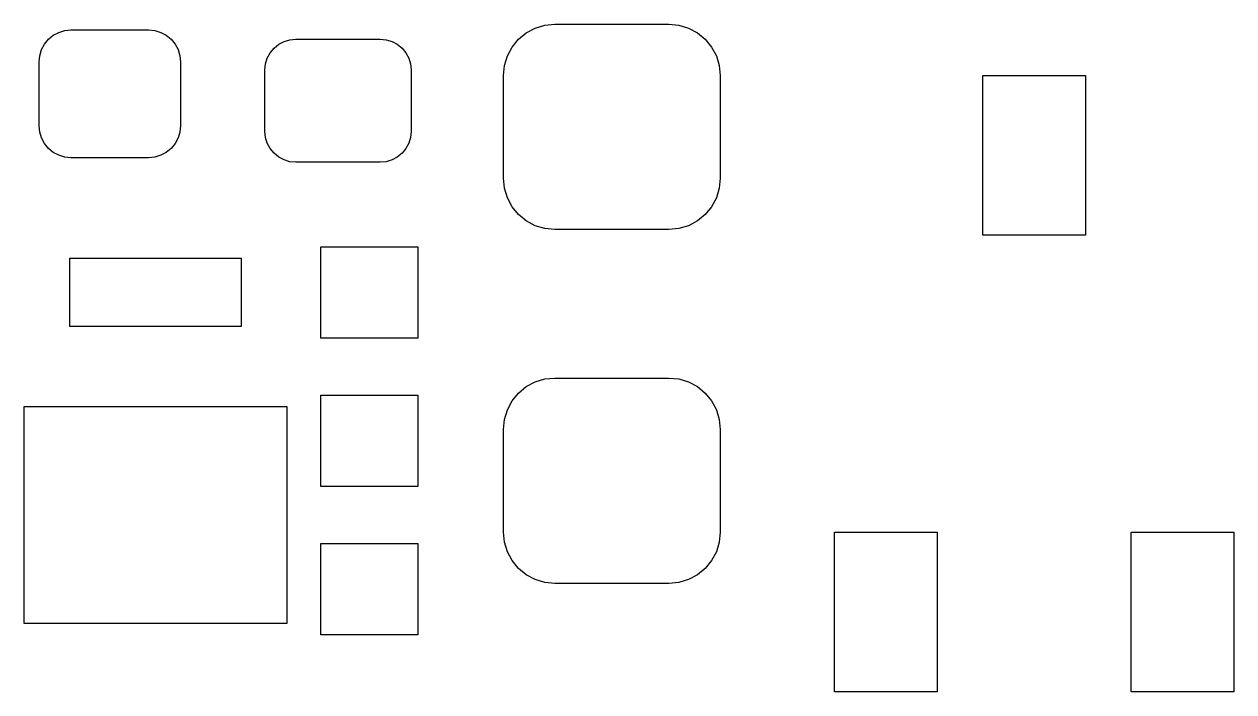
# Model space of a CAD drawing. Extents: x 0.5 to 2.43, y -7.79 to -4.97.
# Drawn here: x 1.2648 to 1.4734, y -7.4055 to -7.2904 of the extents above; entities that cross this region are included whole.
import ezdxf

# ---------------------------------------------------------------- set-up
doc = ezdxf.new("R2010")
doc.units = 0
doc.header["$MEASUREMENT"] = 0
doc.layers.add('BLACK', color=7, linetype='CONTINUOUS')

msp = doc.modelspace()

# ---------------------------------------------------------------- linework, layer by layer
at = {"layer": 'BLACK', "linetype": 'CONTINUOUS'}
for p, q in [((1.35291, -7.29103), (1.35457, -7.29052)), ((1.35457, -7.29052), (1.3563, -7.29035)), ((1.3563, -7.29035), (1.37598, -7.29035)), ((1.37598, -7.29035), (1.37771, -7.29052)), ((1.37771, -7.29052), (1.37937, -7.29103)), ((1.26825, -7.29379), (1.26894, -7.29295)), ((1.26894, -7.29295), (1.26977, -7.29227)), ((1.26977, -7.29227), (1.27073, -7.29176)), ((1.27073, -7.29176), (1.27176, -7.29144)), ((1.27176, -7.29144), (1.27283, -7.29134)), ((1.27283, -7.29134), (1.28622, -7.29134)), ((1.28622, -7.29134), (1.2873, -7.29144)), ((1.2873, -7.29144), (1.28833, -7.29176)), ((1.28833, -7.29176), (1.28928, -7.29227)), ((1.28928, -7.29227), (1.29012, -7.29295)), ((1.29012, -7.29295), (1.2908, -7.29379)), ((1.31058, -7.29302), (1.31161, -7.29291)), ((1.31161, -7.29291), (1.32618, -7.29291)), ((1.32618, -7.29291), (1.32722, -7.29302)), ((1.34893, -7.29429), (1.35004, -7.29295)), ((1.35004, -7.29295), (1.35138, -7.29185)), ((1.35138, -7.29185), (1.35291, -7.29103)), ((1.37937, -7.29103), (1.38091, -7.29185)), ((1.38091, -7.29185), (1.38225, -7.29295)), ((1.38225, -7.29295), (1.38335, -7.29429)), ((1.26743, -7.29578), (1.26774, -7.29474)), ((1.26774, -7.29474), (1.26825, -7.29379)), ((1.2908, -7.29379), (1.29131, -7.29474)), ((1.29131, -7.29474), (1.29163, -7.29578)), ((1.30719, -7.29528), (1.30786, -7.29447)), ((1.30786, -7.29447), (1.30866, -7.29381)), ((1.30866, -7.29381), (1.30958, -7.29332)), ((1.30958, -7.29332), (1.31058, -7.29302)), ((1.32722, -7.29302), (1.32822, -7.29332)), ((1.32822, -7.29332), (1.32913, -7.29381)), ((1.32913, -7.29381), (1.32994, -7.29447)), ((1.32994, -7.29447), (1.3306, -7.29528)), ((1.34812, -7.29582), (1.34893, -7.29429)), ((1.38335, -7.29429), (1.38417, -7.29582)), ((1.26732, -7.29685), (1.26743, -7.29578)), ((1.26732, -7.30787), (1.26732, -7.29685)), ((1.29163, -7.29578), (1.29173, -7.29685)), ((1.29173, -7.29685), (1.29173, -7.30787)), ((1.3064, -7.29719), (1.3067, -7.29619)), ((1.3067, -7.29619), (1.30719, -7.29528)), ((1.3306, -7.29528), (1.33109, -7.29619)), ((1.33109, -7.29619), (1.33139, -7.29719)), ((1.34761, -7.29748), (1.34812, -7.29582)), ((1.38417, -7.29582), (1.38467, -7.29748)), ((1.3063, -7.29823), (1.3064, -7.29719)), ((1.3063, -7.30886), (1.3063, -7.29823)), ((1.33139, -7.29719), (1.3315, -7.29823)), ((1.3315, -7.29823), (1.3315, -7.30886)), ((1.34744, -7.29921), (1.34761, -7.29748)), ((1.34744, -7.31693), (1.34744, -7.29921)), ((1.38467, -7.29748), (1.38484, -7.29921)), ((1.38484, -7.29921), (1.38484, -7.31693)), ((1.43012, -7.32677), (1.43012, -7.29921)), ((1.43012, -7.29921), (1.44783, -7.29921)), ((1.44783, -7.29921), (1.44783, -7.32677)), ((1.26743, -7.30895), (1.26732, -7.30787)), ((1.26774, -7.30998), (1.26743, -7.30895)), ((1.29163, -7.30895), (1.29131, -7.30998)), ((1.29173, -7.30787), (1.29163, -7.30895)), ((1.3064, -7.3099), (1.3063, -7.30886)), ((1.3315, -7.30886), (1.33139, -7.3099)), ((1.26825, -7.31094), (1.26774, -7.30998)), ((1.26894, -7.31177), (1.26825, -7.31094)), ((1.26977, -7.31246), (1.26894, -7.31177)), ((1.29012, -7.31177), (1.28928, -7.31246)), ((1.2908, -7.31094), (1.29012, -7.31177)), ((1.29131, -7.30998), (1.2908, -7.31094)), ((1.3067, -7.31089), (1.3064, -7.3099)), ((1.30719, -7.31181), (1.3067, -7.31089)), ((1.33109, -7.31089), (1.3306, -7.31181)), ((1.33139, -7.3099), (1.33109, -7.31089)), ((1.27073, -7.31297), (1.26977, -7.31246)), ((1.27176, -7.31328), (1.27073, -7.31297)), ((1.27283, -7.31339), (1.27176, -7.31328)), ((1.28622, -7.31339), (1.27283, -7.31339)), ((1.2873, -7.31328), (1.28622, -7.31339)), ((1.28833, -7.31297), (1.2873, -7.31328)), ((1.28928, -7.31246), (1.28833, -7.31297)), ((1.30786, -7.31262), (1.30719, -7.31181)), ((1.30866, -7.31328), (1.30786, -7.31262)), ((1.30958, -7.31377), (1.30866, -7.31328)), ((1.31058, -7.31407), (1.30958, -7.31377)), ((1.32822, -7.31377), (1.32722, -7.31407)), ((1.32913, -7.31328), (1.32822, -7.31377)), ((1.32994, -7.31262), (1.32913, -7.31328)), ((1.3306, -7.31181), (1.32994, -7.31262)), ((1.31161, -7.31417), (1.31058, -7.31407)), ((1.32618, -7.31417), (1.31161, -7.31417)), ((1.32722, -7.31407), (1.32618, -7.31417)), ((1.34761, -7.31866), (1.34744, -7.31693)), ((1.38484, -7.31693), (1.38467, -7.31866)), ((1.34812, -7.32032), (1.34761, -7.31866)), ((1.38467, -7.31866), (1.38417, -7.32032)), ((1.34893, -7.32185), (1.34812, -7.32032)), ((1.35004, -7.32319), (1.34893, -7.32185)), ((1.38335, -7.32185), (1.38225, -7.32319)), ((1.38417, -7.32032), (1.38335, -7.32185)), ((1.35138, -7.32429), (1.35004, -7.32319)), ((1.35291, -7.32511), (1.35138, -7.32429)), ((1.38091, -7.32429), (1.37937, -7.32511)), ((1.38225, -7.32319), (1.38091, -7.32429)), ((1.35457, -7.32562), (1.35291, -7.32511)), ((1.3563, -7.32579), (1.35457, -7.32562)), ((1.37598, -7.32579), (1.3563, -7.32579)), ((1.37771, -7.32562), (1.37598, -7.32579)), ((1.37937, -7.32511), (1.37771, -7.32562)), ((1.44783, -7.32677), (1.43012, -7.32677)), ((1.31594, -7.34449), (1.31594, -7.32874)), ((1.31594, -7.32874), (1.33268, -7.32874)), ((1.33268, -7.32874), (1.33268, -7.34449)), ((1.27264, -7.34252), (1.27264, -7.33071)), ((1.27264, -7.33071), (1.30217, -7.33071)), ((1.30217, -7.33071), (1.30217, -7.34252)), ((1.30217, -7.34252), (1.27264, -7.34252)), ((1.33268, -7.34449), (1.31594, -7.34449)), ((1.35457, -7.35155), (1.3563, -7.35138)), ((1.3563, -7.35138), (1.37598, -7.35138)), ((1.37598, -7.35138), (1.37771, -7.35155)), ((1.35004, -7.35397), (1.35138, -7.35287)), ((1.35138, -7.35287), (1.35291, -7.35205)), ((1.35291, -7.35205), (1.35457, -7.35155)), ((1.37771, -7.35155), (1.37937, -7.35205)), ((1.37937, -7.35205), (1.38091, -7.35287)), ((1.38091, -7.35287), (1.38225, -7.35397)), ((1.31594, -7.37008), (1.31594, -7.35433)), ((1.31594, -7.35433), (1.33268, -7.35433)), ((1.33268, -7.35433), (1.33268, -7.37008)), ((1.34812, -7.35685), (1.34893, -7.35531)), ((1.34893, -7.35531), (1.35004, -7.35397)), ((1.38225, -7.35397), (1.38335, -7.35531)), ((1.38335, -7.35531), (1.38417, -7.35685)), ((1.26476, -7.3937), (1.26476, -7.3563)), ((1.26476, -7.3563), (1.31004, -7.3563)), ((1.31004, -7.3563), (1.31004, -7.3937)), ((1.34761, -7.35851), (1.34812, -7.35685)), ((1.38417, -7.35685), (1.38467, -7.35851)), ((1.34744, -7.36024), (1.34761, -7.35851)), ((1.38467, -7.35851), (1.38484, -7.36024)), ((1.34744, -7.37795), (1.34744, -7.36024)), ((1.38484, -7.36024), (1.38484, -7.37795)), ((1.33268, -7.37008), (1.31594, -7.37008)), ((1.34761, -7.37968), (1.34744, -7.37795)), ((1.38484, -7.37795), (1.38467, -7.37968)), ((1.40453, -7.40551), (1.40453, -7.37795)), ((1.40453, -7.37795), (1.42224, -7.37795)), ((1.42224, -7.37795), (1.42224, -7.40551)), ((1.45571, -7.40551), (1.45571, -7.37795)), ((1.45571, -7.37795), (1.47343, -7.37795)), ((1.47343, -7.37795), (1.47343, -7.40551)), ((1.31594, -7.39567), (1.31594, -7.37992)), ((1.31594, -7.37992), (1.33268, -7.37992)), ((1.33268, -7.37992), (1.33268, -7.39567)), ((1.34812, -7.38134), (1.34761, -7.37968)), ((1.38467, -7.37968), (1.38417, -7.38134)), ((1.34893, -7.38287), (1.34812, -7.38134)), ((1.38417, -7.38134), (1.38335, -7.38287)), ((1.35004, -7.38422), (1.34893, -7.38287)), ((1.35138, -7.38532), (1.35004, -7.38422)), ((1.38225, -7.38422), (1.38091, -7.38532)), ((1.38335, -7.38287), (1.38225, -7.38422)), ((1.35291, -7.38614), (1.35138, -7.38532)), ((1.35457, -7.38664), (1.35291, -7.38614)), ((1.3563, -7.38681), (1.35457, -7.38664)), ((1.37598, -7.38681), (1.3563, -7.38681)), ((1.37771, -7.38664), (1.37598, -7.38681)), ((1.37937, -7.38614), (1.37771, -7.38664)), ((1.38091, -7.38532), (1.37937, -7.38614)), ((1.31004, -7.3937), (1.26476, -7.3937)), ((1.33268, -7.39567), (1.31594, -7.39567)), ((1.42224, -7.40551), (1.40453, -7.40551)), ((1.47343, -7.40551), (1.45571, -7.40551))]:
    msp.add_line(p, q, dxfattribs=at)

doc.saveas('drawing.dxf')
